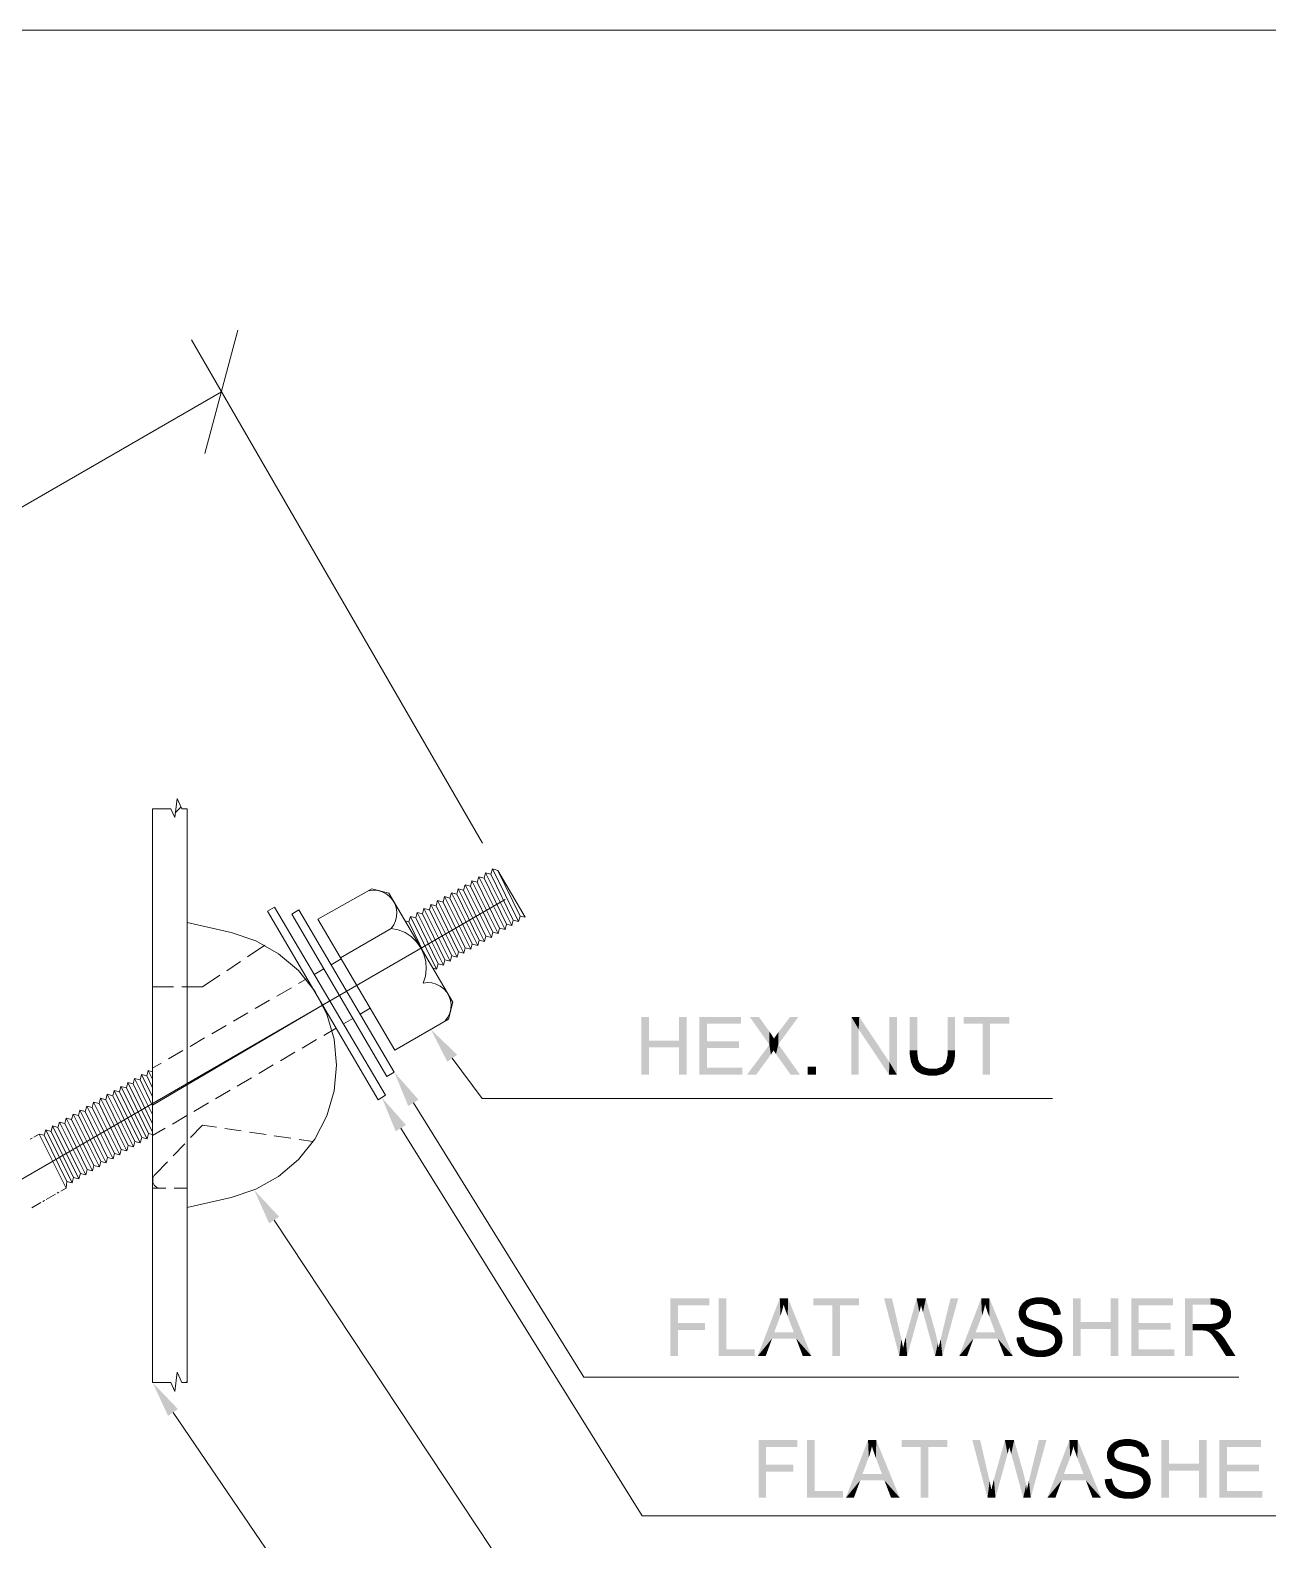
# Model space of a CAD drawing. Header units: millimetres. Extents: x 2 to 579, y 1 to 405.
# Drawn here: x 245.58 to 264.1, y 124.71 to 147.31 of the extents above; entities that cross this region are included whole.
import ezdxf

# ---------------------------------------------------------------- set-up
doc = ezdxf.new("R2010")
doc.units = ezdxf.units.MM
doc.linetypes.add('XKITLINE00', pattern=[0])
doc.layers.add('LinkedObject', color=7, linetype='Continuous', lineweight=0)

# ---------------------------------------------------------------- blocks, each defined once
blk = doc.blocks.new('*A4')
at = {"layer": 'LinkedObject'}
for color, points in [(7, [(254.84, 132.187), (254.726, 131.678), (254.726, 132.542)]), (7, [(254.84, 132.187), (254.726, 132.542), (254.84, 132.542)]), (7, [(255.403, 132.542), (255.289, 132.187), (255.289, 132.542)]), (7, [(255.289, 132.085), (255.289, 132.187), (255.403, 132.542)]), (7, [(255.289, 132.085), (255.403, 132.542), (255.403, 131.678)]), (7, [(255.709, 132.176), (255.595, 131.678), (255.595, 132.542)]), (7, [(255.709, 132.176), (255.595, 132.542), (255.709, 132.44)]), (7, [(256.22, 132.44), (255.595, 132.542), (256.22, 132.542)]), (7, [(255.709, 132.44), (255.595, 132.542), (256.22, 132.44)]), (7, [(256.486, 132.542), (256.643, 132.126), (256.349, 132.542)]), (7, [(256.644, 132.321), (256.643, 132.126), (256.486, 132.542)]), (7, [(256.778, 132.132), (256.78, 132.312), (257.078, 132.542)]), (7, [(257.078, 132.542), (256.78, 132.312), (256.953, 132.542)]), (7, [(257.871, 132.542), (257.98, 132.356), (257.871, 131.678)]), (7, [(257.98, 132.356), (257.871, 132.542), (257.988, 132.542)]), (7, [(257.98, 132.356), (257.988, 132.542), (258.433, 131.678)]), (7, [(258.433, 131.678), (257.988, 132.542), (258.441, 131.864)]), (7, [(258.551, 132.542), (258.441, 131.864), (258.441, 132.542)]), (7, [(258.551, 131.678), (258.441, 131.864), (258.551, 132.542)]), (7, [(258.859, 132.542), (258.745, 132.043), (258.745, 132.542)]), (7, [(258.859, 132.043), (258.745, 132.043), (258.859, 132.542)]), (7, [(259.424, 132.542), (259.31, 132.043), (259.31, 132.542)]), (7, [(259.424, 132.043), (259.31, 132.043), (259.424, 132.542)]), (7, [(259.55, 132.542), (259.834, 132.44), (259.55, 132.44)]), (7, [(259.948, 132.44), (259.834, 132.44), (259.55, 132.542)]), (7, [(259.948, 132.44), (259.55, 132.542), (260.234, 132.542)]), (7, [(259.834, 131.678), (259.948, 132.44), (259.948, 131.678)]), (7, [(259.834, 132.44), (259.948, 132.44), (259.834, 131.678)]), (7, [(259.948, 132.44), (260.234, 132.542), (260.234, 132.44)]), (6, [(251.969, 131.976), (251.824, 131.869), (251.574, 132.356)]), (7, [(256.668, 132.287), (256.643, 132.126), (256.644, 132.321)]), (7, [(256.702, 132.234), (256.643, 132.126), (256.668, 132.287)]), (7, [(256.712, 132.216), (256.643, 132.126), (256.702, 132.234)]), (7, [(256.643, 132.126), (256.712, 132.216), (256.778, 132.132)]), (7, [(256.726, 132.238), (256.778, 132.132), (256.712, 132.216)]), (7, [(256.76, 132.287), (256.778, 132.132), (256.726, 132.238)]), (7, [(256.78, 132.312), (256.778, 132.132), (256.76, 132.287)]), (7, [(257.871, 131.678), (257.98, 132.356), (257.98, 131.678)]), (7, [(254.84, 132.085), (254.726, 131.678), (254.84, 132.187)]), (7, [(254.726, 131.678), (254.84, 132.085), (254.84, 131.678)]), (7, [(254.84, 132.187), (255.289, 132.085), (254.84, 132.085)]), (7, [(255.289, 132.187), (255.289, 132.085), (254.84, 132.187)]), (7, [(255.289, 132.085), (255.403, 131.678), (255.289, 131.678)]), (7, [(255.709, 132.074), (255.595, 131.678), (255.709, 132.176)]), (7, [(255.709, 131.78), (255.595, 131.678), (255.709, 132.074)]), (7, [(256.188, 132.074), (255.709, 132.176), (256.188, 132.176)]), (7, [(255.709, 132.074), (255.709, 132.176), (256.188, 132.074)]), (7, [(256.643, 132.126), (256.666, 131.978), (256.31, 131.678)]), (7, [(256.31, 131.678), (256.666, 131.978), (256.447, 131.678)]), (7, [(256.778, 132.132), (256.707, 132.04), (256.643, 132.126)]), (7, [(256.666, 131.978), (256.643, 132.126), (256.672, 131.986)]), (7, [(256.672, 131.986), (256.643, 132.126), (256.692, 132.017)]), (7, [(256.692, 132.017), (256.643, 132.126), (256.707, 132.04)]), (7, [(256.707, 132.04), (256.778, 132.132), (256.715, 132.026)]), (7, [(256.715, 132.026), (256.778, 132.132), (256.733, 131.999)]), (7, [(256.733, 131.999), (256.778, 132.132), (256.742, 131.986)]), (7, [(256.742, 131.986), (256.778, 132.132), (256.96, 131.678)]), (7, [(256.96, 131.678), (256.778, 132.132), (257.101, 131.678)]), (7, [(258.859, 132.043), (258.745, 131.974), (258.745, 132.043)]), (7, [(258.859, 131.987), (258.745, 131.974), (258.859, 132.043)]), (7, [(258.859, 131.987), (258.778, 131.827), (258.745, 131.974)]), (7, [(258.745, 131.974), (258.778, 131.827), (258.762, 131.866)]), (7, [(258.87, 131.904), (258.778, 131.827), (258.859, 131.987)]), (7, [(259.283, 131.852), (259.424, 132.043), (259.395, 131.836)]), (7, [(259.31, 131.962), (259.424, 132.043), (259.283, 131.852)]), (7, [(259.424, 132.043), (259.31, 131.962), (259.31, 132.043)]), (7, [(259.395, 131.836), (259.424, 132.043), (259.41, 131.875)]), (7, [(259.41, 131.875), (259.424, 132.043), (259.424, 131.978)]), (7, [(255.595, 131.678), (255.709, 131.78), (256.24, 131.678)]), (7, [(256.24, 131.678), (255.709, 131.78), (256.24, 131.78)]), (7, [(257.339, 131.799), (257.218, 131.678), (257.218, 131.799)]), (7, [(257.339, 131.678), (257.218, 131.678), (257.339, 131.799)]), (7, [(258.441, 131.864), (258.551, 131.678), (258.433, 131.678)]), (7, [(258.778, 131.827), (258.87, 131.904), (258.88, 131.878)]), (7, [(258.891, 131.851), (258.778, 131.827), (258.88, 131.878)]), (7, [(258.891, 131.851), (258.888, 131.705), (258.778, 131.827)]), (7, [(258.778, 131.827), (258.888, 131.705), (258.795, 131.787)]), (7, [(258.795, 131.787), (258.888, 131.705), (258.85, 131.726)]), (7, [(258.927, 131.81), (258.888, 131.705), (258.891, 131.851)]), (7, [(258.888, 131.705), (258.927, 131.81), (258.952, 131.795)]), (7, [(258.978, 131.781), (258.888, 131.705), (258.952, 131.795)]), (7, [(258.978, 131.781), (259.087, 131.664), (258.888, 131.705)]), (7, [(259.04, 131.766), (259.087, 131.664), (258.978, 131.781)]), (7, [(259.087, 131.664), (259.04, 131.766), (259.077, 131.766)]), (7, [(259.14, 131.766), (259.087, 131.664), (259.077, 131.766)]), (7, [(259.087, 131.664), (259.14, 131.766), (259.149, 131.664)]), (7, [(259.288, 131.712), (259.14, 131.766), (259.23, 131.795)]), (7, [(259.25, 131.688), (259.14, 131.766), (259.288, 131.712)]), (7, [(259.149, 131.664), (259.14, 131.766), (259.25, 131.688)]), (7, [(259.257, 131.824), (259.327, 131.736), (259.23, 131.795)]), (7, [(259.23, 131.795), (259.327, 131.736), (259.288, 131.712)]), (7, [(259.395, 131.836), (259.257, 131.824), (259.283, 131.852)]), (7, [(259.38, 131.798), (259.257, 131.824), (259.395, 131.836)]), (7, [(259.327, 131.736), (259.257, 131.824), (259.38, 131.798)]), (6, [(251.391, 131.303), (251.238, 131.207), (251.029, 131.714)]), (7, [(258.888, 131.705), (259.087, 131.664), (258.927, 131.684)]), (7, [(258.927, 131.684), (259.087, 131.664), (259.026, 131.664)]), (6, [(251.203, 130.924), (251.05, 130.829), (250.842, 131.335)]), (6, [(249.305, 129.55), (249.155, 129.451), (248.932, 129.951)]), (7, [(255.275, 127.958), (255.161, 127.464), (255.161, 128.328)]), (7, [(255.275, 127.958), (255.161, 128.328), (255.275, 128.226)]), (7, [(255.743, 128.226), (255.161, 128.328), (255.743, 128.328)]), (7, [(255.275, 128.226), (255.161, 128.328), (255.743, 128.226)]), (7, [(256, 128.328), (255.886, 127.464), (255.886, 128.328)]), (7, [(256, 127.566), (255.886, 127.464), (256, 128.328)]), (7, [(256.799, 128.328), (256.81, 128.072), (256.467, 127.464)]), (7, [(256.81, 128.072), (256.799, 128.328), (256.825, 128.113)]), (7, [(256.825, 128.113), (256.799, 128.328), (256.848, 128.196)]), (7, [(256.848, 128.196), (256.799, 128.328), (256.857, 128.237)]), (7, [(256.922, 128.328), (256.857, 128.237), (256.799, 128.328)]), (7, [(256.857, 128.237), (256.922, 128.328), (256.867, 128.202)]), (7, [(256.867, 128.202), (256.922, 128.328), (256.898, 128.112)]), (7, [(256.898, 128.112), (256.922, 128.328), (256.918, 128.058)]), (7, [(256.918, 128.058), (256.922, 128.328), (257.009, 127.819)]), (7, [(257.009, 127.819), (256.922, 128.328), (257.044, 127.726)]), (7, [(257.044, 127.726), (256.922, 128.328), (257.274, 127.464)]), (7, [(257.302, 128.328), (257.586, 128.226), (257.302, 128.226)]), (7, [(257.7, 128.226), (257.586, 128.226), (257.302, 128.328)]), (7, [(257.7, 128.226), (257.302, 128.328), (257.986, 128.328)]), (7, [(257.586, 127.464), (257.7, 128.226), (257.7, 127.464)]), (7, [(257.586, 128.226), (257.7, 128.226), (257.586, 127.464)]), (7, [(257.7, 128.226), (257.986, 128.328), (257.986, 128.226)]), (7, [(258.478, 128.328), (258.587, 127.464), (258.36, 128.328)]), (7, [(258.609, 127.762), (258.587, 127.464), (258.478, 128.328)]), (7, [(258.848, 128.328), (258.888, 128.122), (258.684, 127.745)]), (7, [(258.888, 128.122), (258.848, 128.328), (258.894, 128.143)]), (7, [(258.894, 128.143), (258.848, 128.328), (258.907, 128.194)]), (7, [(258.907, 128.194), (258.848, 128.328), (258.914, 128.224)]), (7, [(258.986, 128.328), (258.914, 128.224), (258.848, 128.328)]), (7, [(258.914, 128.224), (258.986, 128.328), (258.916, 128.214)]), (7, [(258.916, 128.214), (258.986, 128.328), (258.93, 128.163)]), (7, [(258.93, 128.163), (258.986, 128.328), (258.942, 128.122)]), (7, [(258.942, 128.122), (258.986, 128.328), (259.109, 127.89)]), (7, [(259.47, 128.328), (259.22, 127.773), (259.355, 128.328)]), (7, [(259.234, 127.464), (259.22, 127.773), (259.47, 128.328)]), (7, [(259.814, 128.328), (259.826, 128.072), (259.483, 127.464)]), (7, [(259.826, 128.072), (259.814, 128.328), (259.841, 128.113)]), (7, [(259.841, 128.113), (259.814, 128.328), (259.864, 128.196)]), (7, [(259.864, 128.196), (259.814, 128.328), (259.872, 128.237)]), (7, [(259.937, 128.328), (259.872, 128.237), (259.814, 128.328)]), (7, [(259.872, 128.237), (259.937, 128.328), (259.883, 128.202)]), (7, [(259.883, 128.202), (259.937, 128.328), (259.913, 128.112)]), (7, [(259.913, 128.112), (259.937, 128.328), (259.934, 128.058)]), (7, [(259.934, 128.058), (259.937, 128.328), (260.024, 127.819)]), (7, [(260.024, 127.819), (259.937, 128.328), (260.06, 127.726)]), (7, [(260.06, 127.726), (259.937, 128.328), (260.29, 127.464)]), (7, [(260.413, 128.227), (260.376, 128.105), (260.394, 128.199)]), (7, [(260.509, 128.185), (260.376, 128.105), (260.413, 128.227)]), (7, [(260.394, 128.199), (260.376, 128.105), (260.376, 128.137)]), (7, [(260.485, 128.139), (260.376, 128.105), (260.509, 128.185)]), (7, [(260.376, 128.105), (260.485, 128.139), (260.485, 128.112)]), (7, [(260.431, 128.255), (260.533, 128.204), (260.413, 128.227)]), (7, [(260.413, 128.227), (260.533, 128.204), (260.509, 128.185)]), (7, [(260.485, 128.299), (260.533, 128.204), (260.431, 128.255)]), (7, [(260.556, 128.223), (260.485, 128.299), (260.521, 128.313)]), (7, [(260.533, 128.204), (260.485, 128.299), (260.556, 128.223)]), (7, [(260.557, 128.328), (260.632, 128.242), (260.521, 128.313)]), (7, [(260.521, 128.313), (260.632, 128.242), (260.556, 128.223)]), (7, [(260.636, 128.343), (260.632, 128.242), (260.557, 128.328)]), (7, [(260.679, 128.343), (260.632, 128.242), (260.636, 128.343)]), (7, [(260.632, 128.242), (260.679, 128.343), (260.684, 128.242)]), (7, [(260.679, 128.343), (260.734, 128.242), (260.684, 128.242)]), (7, [(260.812, 128.327), (260.679, 128.343), (260.727, 128.343)]), (7, [(260.849, 128.312), (260.679, 128.343), (260.812, 128.327)]), (7, [(260.809, 128.221), (260.679, 128.343), (260.849, 128.312)]), (7, [(260.734, 128.242), (260.679, 128.343), (260.809, 128.221)]), (7, [(260.849, 128.312), (260.834, 128.2), (260.809, 128.221)]), (7, [(260.885, 128.296), (260.834, 128.2), (260.849, 128.312)]), (7, [(260.834, 128.2), (260.885, 128.296), (260.86, 128.179)]), (7, [(260.86, 128.179), (260.885, 128.296), (260.961, 128.221)]), (7, [(260.961, 128.221), (260.89, 128.117), (260.86, 128.179)]), (7, [(260.961, 128.221), (260.885, 128.296), (260.942, 128.251)]), (7, [(260.981, 128.191), (260.89, 128.117), (260.961, 128.221)]), (7, [(261.002, 128.123), (260.89, 128.117), (260.981, 128.191)]), (7, [(261.304, 127.973), (261.19, 127.464), (261.19, 128.328)]), (7, [(261.304, 127.973), (261.19, 128.328), (261.304, 128.328)]), (7, [(261.867, 128.328), (261.753, 127.973), (261.753, 128.328)]), (7, [(261.753, 127.871), (261.753, 127.973), (261.867, 128.328)]), (7, [(261.753, 127.871), (261.867, 128.328), (261.867, 127.464)]), (7, [(262.173, 127.962), (262.059, 127.464), (262.059, 128.328)]), (7, [(262.173, 127.962), (262.059, 128.328), (262.173, 128.226)]), (7, [(262.683, 128.226), (262.059, 128.328), (262.683, 128.328)]), (7, [(262.173, 128.226), (262.059, 128.328), (262.683, 128.226)]), (7, [(262.977, 127.947), (262.863, 127.464), (262.863, 128.328)]), (7, [(262.863, 128.328), (262.977, 128.233), (262.977, 127.947)]), (7, [(263.25, 128.233), (262.863, 128.328), (263.245, 128.328)]), (7, [(262.977, 128.233), (262.863, 128.328), (263.25, 128.233)]), (7, [(263.245, 128.328), (263.298, 128.233), (263.25, 128.233)]), (7, [(263.391, 128.317), (263.245, 128.328), (263.303, 128.328)]), (7, [(263.421, 128.305), (263.245, 128.328), (263.391, 128.317)]), (7, [(263.368, 128.213), (263.245, 128.328), (263.421, 128.305)]), (7, [(263.298, 128.233), (263.245, 128.328), (263.368, 128.213)]), (7, [(263.421, 128.305), (263.391, 128.194), (263.368, 128.213)]), (7, [(263.451, 128.293), (263.391, 128.194), (263.421, 128.305)]), (7, [(263.391, 128.194), (263.451, 128.293), (263.413, 128.174)]), (7, [(263.413, 128.174), (263.451, 128.293), (263.517, 128.223)]), (7, [(263.517, 128.223), (263.435, 128.123), (263.413, 128.174)]), (7, [(263.535, 128.193), (263.435, 128.123), (263.517, 128.223)]), (7, [(263.553, 128.128), (263.435, 128.123), (263.535, 128.193)]), (7, [(263.553, 128.092), (263.435, 128.123), (263.553, 128.128)]), (7, [(263.517, 128.223), (263.451, 128.293), (263.499, 128.252)]), (7, [(255.275, 127.856), (255.161, 127.464), (255.275, 127.958)]), (7, [(255.68, 127.856), (255.275, 127.958), (255.68, 127.958)]), (7, [(255.275, 127.856), (255.275, 127.958), (255.68, 127.856)]), (7, [(256.467, 127.464), (256.81, 128.072), (256.715, 127.819)]), (7, [(258.684, 127.745), (258.888, 128.122), (258.706, 127.464)]), (7, [(259.109, 127.89), (259.123, 127.464), (258.942, 128.122)]), (7, [(259.483, 127.464), (259.826, 128.072), (259.73, 127.819)]), (7, [(260.485, 128.089), (260.376, 128.105), (260.485, 128.112)]), (7, [(260.376, 128.105), (260.485, 128.089), (260.376, 128.075)]), (7, [(260.376, 128.075), (260.485, 128.089), (260.391, 128.021)]), (7, [(260.391, 128.021), (260.485, 128.089), (260.406, 127.997)]), (7, [(260.406, 127.997), (260.485, 128.089), (260.502, 128.051)]), (7, [(260.502, 128.051), (260.467, 127.933), (260.406, 127.997)]), (7, [(260.406, 127.997), (260.467, 127.933), (260.421, 127.973)]), (7, [(260.519, 128.035), (260.467, 127.933), (260.502, 128.051)]), (7, [(260.467, 127.933), (260.519, 128.035), (260.498, 127.916)]), (7, [(260.498, 127.916), (260.519, 128.035), (260.535, 128.02)]), (7, [(260.498, 127.916), (260.535, 128.02), (260.522, 127.904)]), (7, [(260.522, 127.904), (260.535, 128.02), (260.605, 127.877)]), (7, [(260.605, 127.877), (260.535, 128.02), (260.622, 127.99)]), (7, [(260.605, 127.877), (260.622, 127.99), (260.664, 127.862)]), (7, [(260.664, 127.862), (260.622, 127.99), (260.691, 127.974)]), (7, [(260.664, 127.862), (260.691, 127.974), (260.724, 127.848)]), (7, [(260.724, 127.848), (260.691, 127.974), (260.761, 127.958)]), (7, [(260.724, 127.848), (260.761, 127.958), (260.801, 127.827)]), (7, [(260.801, 127.827), (260.761, 127.958), (260.818, 127.82)]), (7, [(260.818, 127.82), (260.761, 127.958), (260.845, 127.81)]), (7, [(260.856, 127.931), (260.845, 127.81), (260.761, 127.958)]), (7, [(260.882, 127.919), (260.845, 127.81), (260.856, 127.931)]), (7, [(260.845, 127.81), (260.882, 127.919), (260.884, 127.785)]), (7, [(260.884, 127.785), (260.882, 127.919), (260.92, 127.901)]), (7, [(260.884, 127.785), (260.92, 127.901), (260.896, 127.769)]), (7, [(261.004, 128.085), (260.89, 128.117), (261.002, 128.123)]), (7, [(260.89, 128.117), (261.004, 128.085), (260.894, 128.076)]), (7, [(260.896, 127.769), (260.92, 127.901), (260.908, 127.754)]), (7, [(260.92, 127.901), (260.994, 127.831), (260.908, 127.754)]), (7, [(260.994, 127.831), (260.92, 127.901), (260.976, 127.857)]), (7, [(261.304, 127.871), (261.19, 127.464), (261.304, 127.973)]), (7, [(261.304, 127.973), (261.753, 127.871), (261.304, 127.871)]), (7, [(261.753, 127.973), (261.753, 127.871), (261.304, 127.973)]), (7, [(262.173, 127.86), (262.059, 127.464), (262.173, 127.962)]), (7, [(262.651, 127.86), (262.173, 127.962), (262.651, 127.962)]), (7, [(262.173, 127.86), (262.173, 127.962), (262.651, 127.86)]), (7, [(262.977, 127.947), (262.977, 127.848), (262.863, 127.464)]), (7, [(263.11, 127.848), (262.977, 127.947), (263.223, 127.947)]), (7, [(262.977, 127.848), (262.977, 127.947), (263.11, 127.848)]), (7, [(263.11, 127.848), (263.223, 127.947), (263.132, 127.848)]), (7, [(263.132, 127.848), (263.223, 127.947), (263.163, 127.846)]), (7, [(263.163, 127.846), (263.223, 127.947), (263.173, 127.844)]), (7, [(263.173, 127.844), (263.223, 127.947), (263.186, 127.84)]), (7, [(263.186, 127.84), (263.223, 127.947), (263.212, 127.829)]), (7, [(263.212, 127.829), (263.223, 127.947), (263.262, 127.947)]), (7, [(263.212, 127.829), (263.262, 127.947), (263.225, 127.821)]), (7, [(263.262, 127.947), (263.31, 127.857), (263.225, 127.821)]), (7, [(263.323, 127.955), (263.31, 127.857), (263.262, 127.947)]), (7, [(263.31, 127.857), (263.323, 127.955), (263.372, 127.866)]), (7, [(263.345, 127.963), (263.493, 127.937), (263.323, 127.955)]), (7, [(263.463, 127.906), (263.323, 127.955), (263.493, 127.937)]), (7, [(263.372, 127.866), (263.323, 127.955), (263.463, 127.906)]), (7, [(263.367, 127.972), (263.493, 127.937), (263.345, 127.963)]), (7, [(263.493, 127.937), (263.367, 127.972), (263.401, 127.997)]), (7, [(263.412, 128.015), (263.493, 127.937), (263.401, 127.997)]), (7, [(263.424, 128.033), (263.493, 127.937), (263.412, 128.015)]), (7, [(263.424, 128.033), (263.553, 128.092), (263.493, 127.937)]), (7, [(263.435, 128.072), (263.553, 128.092), (263.424, 128.033)]), (7, [(263.435, 128.123), (263.553, 128.092), (263.435, 128.093)]), (7, [(263.553, 128.092), (263.435, 128.072), (263.435, 128.093)]), (7, [(263.493, 127.937), (263.553, 128.092), (263.523, 127.969)]), (7, [(263.523, 127.969), (263.553, 128.092), (263.553, 128.047)]), (7, [(255.161, 127.464), (255.275, 127.856), (255.275, 127.464)]), (7, [(256.683, 127.726), (256.467, 127.464), (256.715, 127.819)]), (7, [(256.467, 127.464), (256.683, 127.726), (256.588, 127.464)]), (7, [(256.715, 127.819), (257.044, 127.726), (256.683, 127.726)]), (7, [(257.009, 127.819), (257.044, 127.726), (256.715, 127.819)]), (7, [(257.044, 127.726), (257.274, 127.464), (257.144, 127.464)]), (7, [(258.619, 127.717), (258.587, 127.464), (258.609, 127.762)]), (7, [(258.637, 127.629), (258.587, 127.464), (258.619, 127.717)]), (7, [(258.681, 127.734), (258.706, 127.464), (258.661, 127.654)]), (7, [(258.684, 127.745), (258.706, 127.464), (258.681, 127.734)]), (7, [(259.132, 127.809), (259.123, 127.464), (259.109, 127.89)]), (7, [(259.166, 127.656), (259.123, 127.464), (259.132, 127.809)]), (7, [(259.207, 127.72), (259.234, 127.464), (259.185, 127.626)]), (7, [(259.22, 127.773), (259.234, 127.464), (259.207, 127.72)]), (7, [(259.698, 127.726), (259.483, 127.464), (259.73, 127.819)]), (7, [(259.483, 127.464), (259.698, 127.726), (259.603, 127.464)]), (7, [(259.73, 127.819), (260.06, 127.726), (259.698, 127.726)]), (7, [(260.024, 127.819), (260.06, 127.726), (259.73, 127.819)]), (7, [(260.06, 127.726), (260.29, 127.464), (260.16, 127.464)]), (7, [(260.456, 127.719), (260.344, 127.742), (260.452, 127.751)]), (7, [(260.344, 127.742), (260.391, 127.586), (260.345, 127.698)]), (7, [(260.456, 127.719), (260.391, 127.586), (260.344, 127.742)]), (7, [(260.345, 127.698), (260.391, 127.586), (260.369, 127.621)]), (7, [(260.473, 127.665), (260.391, 127.586), (260.456, 127.719)]), (7, [(260.908, 127.754), (260.994, 127.831), (260.92, 127.719)]), (7, [(260.908, 127.641), (261.03, 127.708), (261.01, 127.609)]), (7, [(260.92, 127.678), (261.03, 127.708), (260.908, 127.641)]), (7, [(260.92, 127.719), (260.994, 127.831), (261.012, 127.804)]), (7, [(260.92, 127.719), (261.012, 127.804), (260.92, 127.698)]), (7, [(260.92, 127.698), (261.012, 127.804), (260.92, 127.678)]), (7, [(261.012, 127.804), (261.03, 127.708), (260.92, 127.678)]), (7, [(261.01, 127.609), (261.03, 127.708), (261.03, 127.674)]), (7, [(261.03, 127.708), (261.012, 127.804), (261.03, 127.743)]), (7, [(261.19, 127.464), (261.304, 127.871), (261.304, 127.464)]), (7, [(261.753, 127.871), (261.867, 127.464), (261.753, 127.464)]), (7, [(262.173, 127.566), (262.059, 127.464), (262.173, 127.86)]), (7, [(262.863, 127.464), (262.977, 127.848), (262.977, 127.464)]), (7, [(263.225, 127.821), (263.31, 127.857), (263.238, 127.813)]), (7, [(263.31, 127.857), (263.267, 127.784), (263.238, 127.813)]), (7, [(263.332, 127.846), (263.267, 127.784), (263.31, 127.857)]), (7, [(263.267, 127.784), (263.332, 127.846), (263.283, 127.763)]), (7, [(263.283, 127.763), (263.332, 127.846), (263.299, 127.742)]), (7, [(263.299, 127.742), (263.332, 127.846), (263.378, 127.814)]), (7, [(263.378, 127.814), (263.34, 127.683), (263.299, 127.742)]), (7, [(263.378, 127.814), (263.332, 127.846), (263.367, 127.825)]), (7, [(263.403, 127.791), (263.34, 127.683), (263.378, 127.814)]), (7, [(263.451, 127.734), (263.34, 127.683), (263.403, 127.791)]), (7, [(263.34, 127.683), (263.451, 127.734), (263.365, 127.644)]), (7, [(263.365, 127.644), (263.451, 127.734), (263.473, 127.699)]), (7, [(263.365, 127.644), (263.473, 127.699), (263.48, 127.464)]), (7, [(263.48, 127.464), (263.473, 127.699), (263.622, 127.464)]), (7, [(255.886, 127.464), (256, 127.566), (256.425, 127.464)]), (7, [(256.425, 127.464), (256, 127.566), (256.425, 127.566)]), (7, [(258.645, 127.585), (258.587, 127.464), (258.637, 127.629)]), (7, [(258.645, 127.585), (258.706, 127.464), (258.587, 127.464)]), (7, [(258.661, 127.654), (258.706, 127.464), (258.645, 127.585)]), (7, [(259.177, 127.585), (259.123, 127.464), (259.166, 127.656)]), (7, [(259.177, 127.585), (259.234, 127.464), (259.123, 127.464)]), (7, [(259.185, 127.626), (259.234, 127.464), (259.177, 127.585)]), (7, [(260.391, 127.586), (260.473, 127.665), (260.413, 127.552)]), (7, [(260.413, 127.552), (260.473, 127.665), (260.476, 127.501)]), (7, [(260.487, 127.644), (260.476, 127.501), (260.473, 127.665)]), (7, [(260.501, 127.624), (260.476, 127.501), (260.487, 127.644)]), (7, [(260.501, 127.624), (260.515, 127.484), (260.476, 127.501)]), (7, [(260.545, 127.59), (260.515, 127.484), (260.501, 127.624)]), (7, [(260.515, 127.484), (260.545, 127.59), (260.555, 127.467)]), (7, [(260.574, 127.577), (260.555, 127.467), (260.545, 127.59)]), (7, [(260.603, 127.564), (260.555, 127.467), (260.574, 127.577)]), (7, [(260.603, 127.564), (260.653, 127.45), (260.555, 127.467)]), (7, [(260.669, 127.551), (260.653, 127.45), (260.603, 127.564)]), (7, [(260.669, 127.551), (260.711, 127.45), (260.653, 127.45)]), (7, [(260.706, 127.551), (260.711, 127.45), (260.669, 127.551)]), (7, [(260.706, 127.551), (260.757, 127.45), (260.711, 127.45)]), (7, [(260.739, 127.551), (260.757, 127.45), (260.706, 127.551)]), (7, [(260.796, 127.561), (260.877, 127.483), (260.739, 127.551)]), (7, [(260.739, 127.551), (260.877, 127.483), (260.757, 127.45)]), (7, [(260.757, 127.45), (260.877, 127.483), (260.84, 127.466)]), (7, [(260.821, 127.571), (260.971, 127.548), (260.796, 127.561)]), (7, [(260.914, 127.5), (260.796, 127.561), (260.971, 127.548)]), (7, [(260.877, 127.483), (260.796, 127.561), (260.914, 127.5)]), (7, [(260.846, 127.581), (260.971, 127.548), (260.821, 127.571)]), (7, [(260.883, 127.607), (260.99, 127.578), (260.846, 127.581)]), (7, [(260.846, 127.581), (260.99, 127.578), (260.971, 127.548)]), (7, [(260.896, 127.624), (261.01, 127.609), (260.883, 127.607)]), (7, [(260.99, 127.578), (260.883, 127.607), (261.01, 127.609)]), (7, [(260.908, 127.641), (261.01, 127.609), (260.896, 127.624)]), (7, [(262.059, 127.464), (262.173, 127.566), (262.703, 127.464)]), (7, [(262.703, 127.464), (262.173, 127.566), (262.703, 127.566)]), (6, [(247.791, 126.671), (247.642, 126.57), (247.412, 127.067)]), (7, [(256.595, 125.837), (256.481, 125.343), (256.481, 126.207)]), (7, [(256.595, 125.837), (256.481, 126.207), (256.595, 126.105)]), (7, [(257.063, 126.105), (256.481, 126.207), (257.063, 126.207)]), (7, [(256.595, 126.105), (256.481, 126.207), (257.063, 126.105)]), (7, [(257.321, 126.207), (257.207, 125.343), (257.207, 126.207)]), (7, [(257.321, 125.445), (257.207, 125.343), (257.321, 126.207)]), (7, [(258.12, 126.207), (258.131, 125.951), (257.788, 125.343)]), (7, [(258.131, 125.951), (258.12, 126.207), (258.146, 125.992)]), (7, [(258.146, 125.992), (258.12, 126.207), (258.169, 126.074)]), (7, [(258.169, 126.074), (258.12, 126.207), (258.178, 126.116)]), (7, [(258.243, 126.207), (258.178, 126.116), (258.12, 126.207)]), (7, [(258.178, 126.116), (258.243, 126.207), (258.188, 126.081)]), (7, [(258.188, 126.081), (258.243, 126.207), (258.219, 125.991)]), (7, [(258.219, 125.991), (258.243, 126.207), (258.239, 125.936)]), (7, [(258.239, 125.936), (258.243, 126.207), (258.329, 125.698)]), (7, [(258.329, 125.698), (258.243, 126.207), (258.365, 125.604)]), (7, [(258.365, 125.604), (258.243, 126.207), (258.595, 125.343)]), (7, [(258.622, 126.207), (258.906, 126.105), (258.622, 126.105)]), (7, [(259.02, 126.105), (258.906, 126.105), (258.622, 126.207)]), (7, [(259.02, 126.105), (258.622, 126.207), (259.306, 126.207)]), (7, [(258.906, 125.343), (259.02, 126.105), (259.02, 125.343)]), (7, [(258.906, 126.105), (259.02, 126.105), (258.906, 125.343)]), (7, [(259.02, 126.105), (259.306, 126.207), (259.306, 126.105)]), (7, [(259.798, 126.207), (259.908, 125.343), (259.681, 126.207)]), (7, [(259.929, 125.64), (259.908, 125.343), (259.798, 126.207)]), (7, [(260.169, 126.207), (260.209, 126.001), (260.004, 125.623)]), (7, [(260.209, 126.001), (260.169, 126.207), (260.214, 126.022)]), (7, [(260.214, 126.022), (260.169, 126.207), (260.227, 126.072)]), (7, [(260.227, 126.072), (260.169, 126.207), (260.235, 126.102)]), (7, [(260.307, 126.207), (260.235, 126.102), (260.169, 126.207)]), (7, [(260.235, 126.102), (260.307, 126.207), (260.237, 126.093)]), (7, [(260.237, 126.093), (260.307, 126.207), (260.251, 126.042)]), (7, [(260.251, 126.042), (260.307, 126.207), (260.263, 126.001)]), (7, [(260.263, 126.001), (260.307, 126.207), (260.43, 125.769)]), (7, [(260.791, 126.207), (260.541, 125.651), (260.676, 126.207)]), (7, [(260.555, 125.343), (260.541, 125.651), (260.791, 126.207)]), (7, [(261.135, 126.207), (261.146, 125.951), (260.803, 125.343)]), (7, [(261.146, 125.951), (261.135, 126.207), (261.161, 125.992)]), (7, [(261.161, 125.992), (261.135, 126.207), (261.184, 126.074)]), (7, [(261.184, 126.074), (261.135, 126.207), (261.193, 126.116)]), (7, [(261.258, 126.207), (261.193, 126.116), (261.135, 126.207)]), (7, [(261.193, 126.116), (261.258, 126.207), (261.203, 126.081)]), (7, [(261.203, 126.081), (261.258, 126.207), (261.234, 125.991)]), (7, [(261.234, 125.991), (261.258, 126.207), (261.254, 125.936)]), (7, [(261.254, 125.936), (261.258, 126.207), (261.345, 125.698)]), (7, [(261.345, 125.698), (261.258, 126.207), (261.38, 125.604)]), (7, [(261.38, 125.604), (261.258, 126.207), (261.61, 125.343)]), (7, [(261.733, 126.105), (261.696, 125.983), (261.715, 126.077)]), (7, [(261.83, 126.063), (261.696, 125.983), (261.733, 126.105)]), (7, [(261.752, 126.134), (261.853, 126.082), (261.733, 126.105)]), (7, [(261.733, 126.105), (261.853, 126.082), (261.83, 126.063)]), (7, [(261.806, 126.177), (261.853, 126.082), (261.752, 126.134)]), (7, [(261.877, 126.101), (261.806, 126.177), (261.842, 126.192)]), (7, [(261.853, 126.082), (261.806, 126.177), (261.877, 126.101)]), (7, [(261.877, 126.207), (261.953, 126.12), (261.842, 126.192)]), (7, [(261.842, 126.192), (261.953, 126.12), (261.877, 126.101)]), (7, [(261.956, 126.221), (261.953, 126.12), (261.877, 126.207)]), (7, [(262, 126.221), (261.953, 126.12), (261.956, 126.221)]), (7, [(261.953, 126.12), (262, 126.221), (262.004, 126.12)]), (7, [(262, 126.221), (262.054, 126.12), (262.004, 126.12)]), (7, [(262.133, 126.206), (262, 126.221), (262.048, 126.221)]), (7, [(262.169, 126.19), (262, 126.221), (262.133, 126.206)]), (7, [(262.129, 126.099), (262, 126.221), (262.169, 126.19)]), (7, [(262.054, 126.12), (262, 126.221), (262.129, 126.099)]), (7, [(262.169, 126.19), (262.155, 126.078), (262.129, 126.099)]), (7, [(262.206, 126.175), (262.155, 126.078), (262.169, 126.19)]), (7, [(262.155, 126.078), (262.206, 126.175), (262.18, 126.057)]), (7, [(262.18, 126.057), (262.206, 126.175), (262.282, 126.099)]), (7, [(262.282, 126.099), (262.21, 125.995), (262.18, 126.057)]), (7, [(262.282, 126.099), (262.206, 126.175), (262.262, 126.129)]), (7, [(262.302, 126.069), (262.21, 125.995), (262.282, 126.099)]), (7, [(262.624, 125.852), (262.51, 125.343), (262.51, 126.207)]), (7, [(262.624, 125.852), (262.51, 126.207), (262.624, 126.207)]), (7, [(263.188, 126.207), (263.073, 125.852), (263.073, 126.207)]), (7, [(263.073, 125.75), (263.073, 125.852), (263.188, 126.207)]), (7, [(263.073, 125.75), (263.188, 126.207), (263.188, 125.343)]), (7, [(263.493, 125.84), (263.379, 125.343), (263.379, 126.207)]), (7, [(263.493, 125.84), (263.379, 126.207), (263.493, 126.105)]), (7, [(264.004, 126.105), (263.379, 126.207), (264.004, 126.207)]), (7, [(263.493, 126.105), (263.379, 126.207), (264.004, 126.105)]), (7, [(257.788, 125.343), (258.131, 125.951), (258.036, 125.698)]), (7, [(260.004, 125.623), (260.209, 126.001), (260.027, 125.343)]), (7, [(260.43, 125.769), (260.443, 125.343), (260.263, 126.001)]), (7, [(260.803, 125.343), (261.146, 125.951), (261.051, 125.698)]), (7, [(261.715, 126.077), (261.696, 125.983), (261.696, 126.016)]), (7, [(261.806, 126.017), (261.696, 125.983), (261.83, 126.063)]), (7, [(261.696, 125.983), (261.806, 126.017), (261.806, 125.991)]), (7, [(261.806, 125.967), (261.696, 125.983), (261.806, 125.991)]), (7, [(261.696, 125.983), (261.806, 125.967), (261.696, 125.953)]), (7, [(261.696, 125.953), (261.806, 125.967), (261.711, 125.899)]), (7, [(261.711, 125.899), (261.806, 125.967), (261.726, 125.875)]), (7, [(261.726, 125.875), (261.806, 125.967), (261.823, 125.929)]), (7, [(261.823, 125.929), (261.788, 125.811), (261.726, 125.875)]), (7, [(261.726, 125.875), (261.788, 125.811), (261.742, 125.851)]), (7, [(261.84, 125.914), (261.788, 125.811), (261.823, 125.929)]), (7, [(261.788, 125.811), (261.84, 125.914), (261.818, 125.795)]), (7, [(261.818, 125.795), (261.84, 125.914), (261.856, 125.899)]), (7, [(261.818, 125.795), (261.856, 125.899), (261.842, 125.782)]), (7, [(261.842, 125.782), (261.856, 125.899), (261.926, 125.755)]), (7, [(261.926, 125.755), (261.856, 125.899), (261.942, 125.868)]), (7, [(261.926, 125.755), (261.942, 125.868), (261.985, 125.741)]), (7, [(261.985, 125.741), (261.942, 125.868), (262.012, 125.852)]), (7, [(262.323, 126.001), (262.21, 125.995), (262.302, 126.069)]), (7, [(262.324, 125.963), (262.21, 125.995), (262.323, 126.001)]), (7, [(262.21, 125.995), (262.324, 125.963), (262.215, 125.954)]), (7, [(256.595, 125.735), (256.481, 125.343), (256.595, 125.837)]), (7, [(256.481, 125.343), (256.595, 125.735), (256.595, 125.343)]), (7, [(257, 125.735), (256.595, 125.837), (257, 125.837)]), (7, [(256.595, 125.735), (256.595, 125.837), (257, 125.735)]), (7, [(258.003, 125.604), (257.788, 125.343), (258.036, 125.698)]), (7, [(258.036, 125.698), (258.365, 125.604), (258.003, 125.604)]), (7, [(258.329, 125.698), (258.365, 125.604), (258.036, 125.698)]), (7, [(259.94, 125.596), (259.908, 125.343), (259.929, 125.64)]), (7, [(260.453, 125.688), (260.443, 125.343), (260.43, 125.769)]), (7, [(260.487, 125.535), (260.443, 125.343), (260.453, 125.688)]), (7, [(260.541, 125.651), (260.555, 125.343), (260.528, 125.598)]), (7, [(261.019, 125.604), (260.803, 125.343), (261.051, 125.698)]), (7, [(261.051, 125.698), (261.38, 125.604), (261.019, 125.604)]), (7, [(261.345, 125.698), (261.38, 125.604), (261.051, 125.698)]), (7, [(261.985, 125.741), (262.012, 125.852), (262.044, 125.727)]), (7, [(262.044, 125.727), (262.012, 125.852), (262.081, 125.836)]), (7, [(262.044, 125.727), (262.081, 125.836), (262.121, 125.705)]), (7, [(262.121, 125.705), (262.081, 125.836), (262.139, 125.699)]), (7, [(262.139, 125.699), (262.081, 125.836), (262.166, 125.688)]), (7, [(262.177, 125.809), (262.166, 125.688), (262.081, 125.836)]), (7, [(262.203, 125.797), (262.166, 125.688), (262.177, 125.809)]), (7, [(262.166, 125.688), (262.203, 125.797), (262.205, 125.663)]), (7, [(262.205, 125.663), (262.203, 125.797), (262.241, 125.78)]), (7, [(262.205, 125.663), (262.241, 125.78), (262.217, 125.648)]), (7, [(262.217, 125.648), (262.241, 125.78), (262.229, 125.633)]), (7, [(262.241, 125.78), (262.314, 125.709), (262.229, 125.633)]), (7, [(262.229, 125.633), (262.314, 125.709), (262.241, 125.597)]), (7, [(262.314, 125.709), (262.241, 125.78), (262.296, 125.736)]), (7, [(262.241, 125.597), (262.314, 125.709), (262.332, 125.683)]), (7, [(262.241, 125.597), (262.332, 125.683), (262.241, 125.577)]), (7, [(262.241, 125.577), (262.332, 125.683), (262.241, 125.557)]), (7, [(262.332, 125.683), (262.35, 125.586), (262.241, 125.557)]), (7, [(262.35, 125.586), (262.332, 125.683), (262.35, 125.621)]), (7, [(262.624, 125.75), (262.51, 125.343), (262.624, 125.852)]), (7, [(262.51, 125.343), (262.624, 125.75), (262.624, 125.343)]), (7, [(262.624, 125.852), (263.073, 125.75), (262.624, 125.75)]), (7, [(263.073, 125.852), (263.073, 125.75), (262.624, 125.852)]), (7, [(263.073, 125.75), (263.188, 125.343), (263.073, 125.343)]), (7, [(263.493, 125.738), (263.379, 125.343), (263.493, 125.84)]), (7, [(263.493, 125.445), (263.379, 125.343), (263.493, 125.738)]), (7, [(263.972, 125.738), (263.493, 125.84), (263.972, 125.84)]), (7, [(263.493, 125.738), (263.493, 125.84), (263.972, 125.738)]), (7, [(257.207, 125.343), (257.321, 125.445), (257.746, 125.343)]), (7, [(257.746, 125.343), (257.321, 125.445), (257.746, 125.445)]), (7, [(257.788, 125.343), (258.003, 125.604), (257.908, 125.343)]), (7, [(258.365, 125.604), (258.595, 125.343), (258.465, 125.343)]), (7, [(259.958, 125.507), (259.908, 125.343), (259.94, 125.596)]), (7, [(259.965, 125.463), (259.908, 125.343), (259.958, 125.507)]), (7, [(259.965, 125.463), (260.027, 125.343), (259.908, 125.343)]), (7, [(259.982, 125.533), (260.027, 125.343), (259.965, 125.463)]), (7, [(260.002, 125.612), (260.027, 125.343), (259.982, 125.533)]), (7, [(260.004, 125.623), (260.027, 125.343), (260.002, 125.612)]), (7, [(260.497, 125.463), (260.443, 125.343), (260.487, 125.535)]), (7, [(260.497, 125.463), (260.555, 125.343), (260.443, 125.343)]), (7, [(260.506, 125.504), (260.555, 125.343), (260.497, 125.463)]), (7, [(260.528, 125.598), (260.555, 125.343), (260.506, 125.504)]), (7, [(260.803, 125.343), (261.019, 125.604), (260.924, 125.343)]), (7, [(261.38, 125.604), (261.61, 125.343), (261.48, 125.343)]), (7, [(261.776, 125.597), (261.664, 125.62), (261.772, 125.629)]), (7, [(261.664, 125.62), (261.712, 125.465), (261.665, 125.577)]), (7, [(261.776, 125.597), (261.712, 125.465), (261.664, 125.62)]), (7, [(261.665, 125.577), (261.712, 125.465), (261.689, 125.499)]), (7, [(261.794, 125.544), (261.712, 125.465), (261.776, 125.597)]), (7, [(261.712, 125.465), (261.794, 125.544), (261.734, 125.431)]), (7, [(261.734, 125.431), (261.794, 125.544), (261.796, 125.379)]), (7, [(261.808, 125.523), (261.796, 125.379), (261.794, 125.544)]), (7, [(261.822, 125.502), (261.796, 125.379), (261.808, 125.523)]), (7, [(261.822, 125.502), (261.836, 125.362), (261.796, 125.379)]), (7, [(261.865, 125.468), (261.836, 125.362), (261.822, 125.502)]), (7, [(261.836, 125.362), (261.865, 125.468), (261.875, 125.345)]), (7, [(261.894, 125.456), (261.875, 125.345), (261.865, 125.468)]), (7, [(261.924, 125.443), (261.875, 125.345), (261.894, 125.456)]), (7, [(261.924, 125.443), (261.973, 125.328), (261.875, 125.345)]), (7, [(261.99, 125.43), (261.973, 125.328), (261.924, 125.443)]), (7, [(261.99, 125.43), (262.032, 125.328), (261.973, 125.328)]), (7, [(262.027, 125.43), (262.032, 125.328), (261.99, 125.43)]), (7, [(262.027, 125.43), (262.078, 125.328), (262.032, 125.328)]), (7, [(262.059, 125.43), (262.078, 125.328), (262.027, 125.43)]), (7, [(262.117, 125.44), (262.198, 125.362), (262.059, 125.43)]), (7, [(262.059, 125.43), (262.198, 125.362), (262.078, 125.328)]), (7, [(262.142, 125.449), (262.291, 125.426), (262.117, 125.44)]), (7, [(262.235, 125.379), (262.117, 125.44), (262.291, 125.426)]), (7, [(262.198, 125.362), (262.117, 125.44), (262.235, 125.379)]), (7, [(262.167, 125.459), (262.291, 125.426), (262.142, 125.449)]), (7, [(262.204, 125.486), (262.311, 125.457), (262.167, 125.459)]), (7, [(262.167, 125.459), (262.311, 125.457), (262.291, 125.426)]), (7, [(262.216, 125.503), (262.331, 125.487), (262.204, 125.486)]), (7, [(262.311, 125.457), (262.204, 125.486), (262.331, 125.487)]), (7, [(262.228, 125.52), (262.331, 125.487), (262.216, 125.503)]), (7, [(262.228, 125.52), (262.35, 125.586), (262.331, 125.487)]), (7, [(262.241, 125.557), (262.35, 125.586), (262.228, 125.52)]), (7, [(262.331, 125.487), (262.35, 125.586), (262.35, 125.552)]), (7, [(263.379, 125.343), (263.493, 125.445), (264.024, 125.343)]), (7, [(264.024, 125.343), (263.493, 125.445), (264.024, 125.445)]), (7, [(262.078, 125.328), (262.198, 125.362), (262.161, 125.345)])]:
    blk.add_hatch(color=color, dxfattribs=at).paths.add_polyline_path(points, flags=17)
at = {"layer": 'LinkedObject', "color": 2, "linetype": 'XKITLINE00', "lineweight": 0}
for p, q in [((191.182, 147.311), (275.334, 147.311)), ((249.493, 134.081), (249.599, 134.143)), ((250.919, 131.649), (249.493, 134.081)), ((249.599, 134.143), (251.029, 131.714)), ((250.919, 131.649), (251.029, 131.714))]:
    blk.add_line(p, q, dxfattribs=at)
at = {"layer": 'LinkedObject', "color": 6, "linetype": 'XKITLINE00', "lineweight": 0}
for p, q in [((248.195, 140.976), (248.688, 142.821)), ((252.347, 135.14), (247.991, 142.678)), ((207.048, 117.974), (248.441, 141.898)), ((237.865, 125.731), (252.687, 134.297)), ((251.897, 131.923), (252.344, 131.321)), ((252.344, 131.321), (260.88, 131.321)), ((251.314, 131.255), (253.867, 127.151)), ((251.127, 130.876), (254.737, 125.072)), ((249.23, 129.501), (253.796, 122.608)), ((253.867, 127.151), (263.67, 127.151)), ((247.717, 126.621), (252.191, 120.062)), ((254.737, 125.072), (272.837, 125.072))]:
    blk.add_line(p, q, dxfattribs=at)
at = {"layer": 'LinkedObject', "color": 7, "linetype": 'XKITLINE00', "lineweight": 0}
for p, q in [((248.441, 141.898), (248.441, 141.898)), ((247.777, 135.812), (247.743, 135.525)), ((247.847, 135.656), (247.777, 135.812)), ((247.412, 127.067), (247.412, 135.656)), ((247.412, 135.656), (247.686, 135.656)), ((247.743, 135.525), (247.686, 135.656)), ((247.836, 135.679), (247.751, 135.594)), ((247.847, 135.656), (247.93, 135.656)), ((247.93, 135.656), (247.93, 127.067)), ((252.798, 134.361), (252.798, 134.361)), ((247.93, 133.955), (248.588, 133.803)), ((248.958, 133.679), (248.588, 133.803)), ((249.297, 133.487), (248.958, 133.679)), ((249.594, 133.234), (249.297, 133.487)), ((249.837, 132.929), (249.594, 133.234)), ((250.017, 132.583), (249.837, 132.929)), ((250.128, 132.209), (250.017, 132.583)), ((250.165, 131.821), (250.128, 132.209)), ((250.128, 131.433), (250.165, 131.821)), ((250.017, 131.059), (250.128, 131.433)), ((249.837, 130.713), (250.017, 131.059)), ((249.594, 130.407), (249.837, 130.713)), ((249.297, 130.154), (249.594, 130.407)), ((248.588, 129.839), (248.958, 129.962)), ((248.958, 129.962), (249.297, 130.154)), ((247.93, 129.687), (248.588, 129.839))]:
    blk.add_line(p, q, dxfattribs=at)
at = {"layer": 'LinkedObject', "color": 1, "linetype": 'XKITLINE00', "lineweight": 0}
for p, q in [((252.374, 134.617), (252.395, 134.697)), ((252.395, 134.697), (252.476, 134.676)), ((252.788, 133.91), (252.395, 134.697)), ((252.476, 134.676), (252.497, 134.757)), ((252.497, 134.757), (252.578, 134.735)), ((252.89, 133.969), (252.497, 134.757)), ((252.578, 134.735), (252.911, 134.05)), ((252.578, 134.735), (252.99, 134.033)), ((251.964, 134.38), (251.985, 134.46)), ((252.38, 133.67), (251.985, 134.46)), ((251.985, 134.46), (252.066, 134.439)), ((252.066, 134.439), (252.088, 134.519)), ((252.482, 133.73), (252.088, 134.519)), ((252.088, 134.519), (252.169, 134.498)), ((252.169, 134.498), (252.19, 134.579)), ((252.169, 134.498), (252.503, 133.811)), ((252.584, 133.79), (252.19, 134.579)), ((252.19, 134.579), (252.271, 134.557)), ((252.271, 134.557), (252.293, 134.638)), ((252.271, 134.557), (252.605, 133.871)), ((252.293, 134.638), (252.374, 134.617)), ((252.686, 133.85), (252.293, 134.638)), ((252.374, 134.617), (252.707, 133.931)), ((252.476, 134.676), (252.809, 133.991)), ((251.657, 134.202), (251.678, 134.282)), ((252.071, 133.495), (251.678, 134.282)), ((251.678, 134.282), (251.759, 134.261)), ((251.759, 134.261), (251.781, 134.342)), ((251.759, 134.261), (252.092, 133.576)), ((252.173, 133.555), (251.781, 134.342)), ((251.781, 134.342), (251.862, 134.32)), ((251.862, 134.32), (251.883, 134.401)), ((251.862, 134.32), (252.194, 133.635)), ((251.883, 134.401), (251.964, 134.38)), ((252.278, 133.611), (251.883, 134.401)), ((251.964, 134.38), (252.299, 133.691)), ((252.066, 134.439), (252.401, 133.751)), ((249.133, 134.123), (249.238, 134.184)), ((250.786, 131.302), (249.133, 134.123)), ((249.238, 134.184), (250.897, 131.368)), ((251.247, 133.965), (251.269, 134.045)), ((251.663, 133.255), (251.269, 134.045)), ((251.269, 134.045), (251.35, 134.024)), ((251.35, 134.024), (251.371, 134.105)), ((251.35, 134.024), (251.684, 133.336)), ((251.765, 133.315), (251.371, 134.105)), ((251.371, 134.105), (251.452, 134.083)), ((251.452, 134.083), (251.473, 134.164)), ((251.452, 134.083), (251.786, 133.396)), ((251.867, 133.375), (251.473, 134.164)), ((251.473, 134.164), (251.554, 134.142)), ((251.554, 134.142), (251.576, 134.223)), ((251.554, 134.142), (251.888, 133.456)), ((251.969, 133.435), (251.576, 134.223)), ((251.576, 134.223), (251.657, 134.202)), ((251.657, 134.202), (251.99, 133.516)), ((252.89, 133.969), (252.911, 134.05)), ((252.99, 134.033), (252.911, 134.05)), ((251.189, 133.98), (251.247, 133.965)), ((251.247, 133.965), (251.487, 133.471)), ((252.482, 133.73), (252.503, 133.811)), ((252.503, 133.811), (252.584, 133.79)), ((252.584, 133.79), (252.605, 133.871)), ((252.605, 133.871), (252.686, 133.85)), ((252.686, 133.85), (252.707, 133.931)), ((252.707, 133.931), (252.788, 133.91)), ((252.788, 133.91), (252.809, 133.991)), ((252.809, 133.991), (252.89, 133.969)), ((249.092, 133.614), (248.833, 133.441)), ((252.071, 133.495), (252.092, 133.576)), ((252.092, 133.576), (252.173, 133.555)), ((252.173, 133.555), (252.194, 133.635)), ((252.197, 133.632), (252.278, 133.611)), ((252.278, 133.611), (252.299, 133.691)), ((252.299, 133.691), (252.38, 133.67)), ((252.38, 133.67), (252.401, 133.751)), ((252.401, 133.751), (252.482, 133.73)), ((248.729, 133.372), (248.521, 133.233)), ((251.663, 133.255), (251.684, 133.336)), ((251.684, 133.336), (251.765, 133.315)), ((251.765, 133.315), (251.786, 133.396)), ((251.786, 133.396), (251.867, 133.375)), ((251.867, 133.375), (251.888, 133.456)), ((251.888, 133.456), (251.969, 133.435)), ((251.969, 133.435), (251.99, 133.516)), ((251.99, 133.516), (252.071, 133.495)), ((248.417, 133.164), (248.158, 132.991)), ((251.605, 133.271), (251.663, 133.255)), ((247.723, 132.991), (247.412, 132.991)), ((248.158, 132.991), (247.848, 132.991)), ((247.019, 131.48), (247.04, 131.561)), ((247.04, 131.561), (247.121, 131.539)), ((247.412, 130.815), (247.04, 131.561)), ((247.121, 131.539), (247.142, 131.62)), ((247.121, 131.539), (247.412, 130.941)), ((247.142, 131.62), (247.223, 131.599)), ((247.412, 131.079), (247.142, 131.62)), ((247.223, 131.599), (247.245, 131.679)), ((247.223, 131.599), (247.412, 131.21)), ((247.245, 131.679), (247.326, 131.658)), ((247.412, 131.343), (247.245, 131.679)), ((247.326, 131.658), (247.347, 131.739)), ((247.326, 131.658), (247.412, 131.48)), ((247.347, 131.739), (247.412, 131.721)), ((247.412, 131.608), (247.347, 131.739)), ((246.609, 131.243), (246.63, 131.324)), ((246.63, 131.324), (246.711, 131.302)), ((247.023, 130.537), (246.63, 131.324)), ((246.711, 131.302), (246.733, 131.383)), ((246.711, 131.302), (247.044, 130.617)), ((246.733, 131.383), (246.814, 131.362)), ((247.125, 130.596), (246.733, 131.383)), ((246.814, 131.362), (246.835, 131.442)), ((246.814, 131.362), (247.146, 130.677)), ((246.835, 131.442), (246.916, 131.421)), ((247.227, 130.656), (246.835, 131.442)), ((246.916, 131.421), (246.938, 131.502)), ((246.916, 131.421), (247.248, 130.737)), ((246.938, 131.502), (247.019, 131.48)), ((247.329, 130.716), (246.938, 131.502)), ((247.019, 131.48), (247.35, 130.797)), ((250.786, 131.302), (250.897, 131.368)), ((246.199, 131.006), (246.221, 131.087)), ((246.221, 131.087), (246.302, 131.065)), ((246.615, 130.297), (246.221, 131.087)), ((246.302, 131.065), (246.323, 131.146)), ((246.302, 131.065), (246.636, 130.378)), ((246.323, 131.146), (246.404, 131.124)), ((246.717, 130.357), (246.323, 131.146)), ((246.404, 131.124), (246.426, 131.205)), ((246.404, 131.124), (246.738, 130.438)), ((246.426, 131.205), (246.507, 131.184)), ((246.819, 130.417), (246.426, 131.205)), ((246.507, 131.184), (246.528, 131.264)), ((246.507, 131.184), (246.84, 130.498)), ((246.528, 131.264), (246.609, 131.243)), ((246.921, 130.477), (246.528, 131.264)), ((246.609, 131.243), (246.942, 130.558)), ((245.79, 130.769), (245.811, 130.85)), ((245.811, 130.85), (245.892, 130.828)), ((246.206, 130.058), (245.811, 130.85)), ((245.892, 130.828), (245.914, 130.909)), ((245.914, 130.909), (245.995, 130.887)), ((246.309, 130.118), (245.914, 130.909)), ((245.995, 130.887), (246.016, 130.968)), ((245.995, 130.887), (246.33, 130.199)), ((246.016, 130.968), (246.097, 130.947)), ((246.411, 130.178), (246.016, 130.968)), ((246.097, 130.947), (246.118, 131.027)), ((246.097, 130.947), (246.432, 130.259)), ((246.118, 131.027), (246.199, 131.006)), ((246.513, 130.237), (246.118, 131.027)), ((246.199, 131.006), (246.534, 130.318)), ((247.978, 130.734), (248.158, 130.923)), ((248.367, 130.892), (248.158, 130.923)), ((248.738, 130.836), (248.491, 130.873)), ((245.711, 130.785), (245.79, 130.769)), ((246.115, 129.979), (245.711, 130.785)), ((245.79, 130.769), (246.125, 130.079)), ((245.892, 130.828), (246.228, 130.139)), ((247.023, 130.537), (247.044, 130.617)), ((247.044, 130.617), (247.125, 130.596)), ((247.125, 130.596), (247.146, 130.677)), ((247.146, 130.677), (247.227, 130.656)), ((247.227, 130.656), (247.248, 130.737)), ((247.248, 130.737), (247.329, 130.716)), ((247.329, 130.716), (247.35, 130.797)), ((247.35, 130.797), (247.412, 130.781)), ((247.417, 130.783), (247.412, 130.778)), ((247.719, 130.462), (247.892, 130.643)), ((249.109, 130.781), (248.862, 130.818)), ((249.48, 130.725), (249.232, 130.762)), ((249.812, 130.675), (249.603, 130.707)), ((246.717, 130.357), (246.738, 130.438)), ((246.738, 130.438), (246.819, 130.417)), ((246.819, 130.417), (246.84, 130.498)), ((246.84, 130.498), (246.921, 130.477)), ((246.921, 130.477), (246.942, 130.558)), ((246.942, 130.558), (247.023, 130.537)), ((246.309, 130.118), (246.33, 130.199)), ((246.33, 130.199), (246.411, 130.178)), ((246.411, 130.178), (246.432, 130.259)), ((246.432, 130.259), (246.513, 130.237)), ((246.513, 130.237), (246.534, 130.318)), ((246.534, 130.318), (246.615, 130.297)), ((246.615, 130.297), (246.636, 130.378)), ((246.636, 130.378), (246.717, 130.357)), ((247.437, 130.167), (247.425, 130.148)), ((247.452, 130.183), (247.437, 130.167)), ((247.452, 130.183), (247.633, 130.372)), ((246.115, 129.979), (246.125, 130.079)), ((246.125, 130.079), (246.206, 130.058)), ((246.206, 130.058), (246.228, 130.139)), ((246.228, 130.139), (246.309, 130.118)), ((247.609, 129.976), (247.412, 129.976)), ((247.417, 130.128), (247.413, 130.106)), ((247.413, 130.106), (247.413, 130.084)), ((247.413, 130.084), (247.417, 130.063)), ((247.425, 130.148), (247.417, 130.128)), ((247.417, 130.063), (247.424, 130.042)), ((247.424, 130.042), (247.436, 130.023)), ((247.436, 130.023), (247.451, 130.007)), ((247.451, 130.007), (247.468, 129.994)), ((247.468, 129.994), (247.488, 129.984)), ((247.488, 129.984), (247.509, 129.978)), ((247.509, 129.978), (247.531, 129.976)), ((247.93, 129.976), (247.734, 129.976))]:
    blk.add_line(p, q, dxfattribs=at)
at = {"layer": 'LinkedObject', "color": 3, "linetype": 'XKITLINE00', "lineweight": 0}
for p, q in [((250.692, 134.459), (249.884, 134.003)), ((250.948, 134.392), (250.692, 134.459)), ((250.716, 134.439), (250.651, 134.431)), ((250.782, 134.434), (250.716, 134.439)), ((250.846, 134.416), (250.782, 134.434)), ((250.906, 134.386), (250.846, 134.416)), ((250.958, 134.346), (250.906, 134.386)), ((251.903, 132.761), (250.948, 134.392)), ((251.002, 134.296), (250.958, 134.346)), ((251.035, 134.239), (251.002, 134.296)), ((251.057, 134.177), (251.035, 134.239)), ((249.884, 134.003), (251.038, 132.042)), ((251.048, 133.981), (251.064, 134.045)), ((251.067, 134.111), (251.057, 134.177)), ((251.064, 134.045), (251.067, 134.111)), ((250.981, 133.867), (250.224, 133.425)), ((250.981, 133.867), (251.02, 133.921)), ((251.089, 133.845), (250.981, 133.867)), ((251.02, 133.921), (251.048, 133.981)), ((251.19, 133.803), (251.089, 133.845)), ((251.283, 133.743), (251.19, 133.803)), ((251.362, 133.667), (251.283, 133.743)), ((251.426, 133.577), (251.362, 133.667)), ((251.473, 133.478), (251.426, 133.577)), ((251.501, 133.371), (251.473, 133.478)), ((251.508, 133.261), (251.501, 133.371)), ((251.462, 133.047), (251.495, 133.152)), ((251.495, 133.152), (251.508, 133.261)), ((251.527, 133.055), (251.462, 133.047)), ((251.593, 133.05), (251.527, 133.055)), ((251.657, 133.032), (251.593, 133.05)), ((251.717, 133.002), (251.657, 133.032)), ((251.769, 132.962), (251.717, 133.002)), ((251.813, 132.912), (251.769, 132.962)), ((251.846, 132.855), (251.813, 132.912)), ((251.903, 132.761), (251.838, 132.51)), ((251.868, 132.793), (251.846, 132.855)), ((251.859, 132.597), (251.875, 132.661)), ((251.878, 132.727), (251.868, 132.793)), ((251.875, 132.661), (251.878, 132.727)), ((251.838, 132.51), (251.038, 132.042)), ((251.792, 132.483), (251.831, 132.537)), ((251.831, 132.537), (251.859, 132.597))]:
    blk.add_line(p, q, dxfattribs=at)
at = {"layer": 'LinkedObject', "color": 4, "linetype": 'XKITLINE00', "lineweight": 0}
for p, q in [((250.233, 133.409), (250.082, 133.322)), ((249.724, 133.115), (249.596, 133.04)), ((249.975, 133.26), (249.832, 133.177)), ((249.488, 132.978), (249.272, 132.853)), ((247.412, 131.221), (250.064, 132.782)), ((249.163, 132.79), (248.947, 132.665)), ((250.517, 132.584), (250.667, 132.672)), ((248.839, 132.602), (248.622, 132.477)), ((250.267, 132.437), (250.408, 132.52)), ((248.19, 132.226), (247.973, 132.101)), ((248.514, 132.414), (248.298, 132.289)), ((249.648, 132.075), (249.864, 132.201)), ((249.972, 132.264), (250.158, 132.374)), ((247.865, 132.038), (247.649, 131.913)), ((249.325, 131.885), (249.54, 132.012)), ((247.541, 131.851), (247.412, 131.776)), ((249.001, 131.696), (249.217, 131.822)), ((248.678, 131.506), (248.893, 131.632)), ((248.354, 131.316), (248.57, 131.443)), ((247.707, 130.937), (247.923, 131.064)), ((248.03, 131.127), (248.246, 131.253)), ((247.412, 130.765), (247.599, 130.874))]:
    blk.add_line(p, q, dxfattribs=at)
at = {"layer": 'LinkedObject', "color": 9, "linetype": 'XKITLINE00', "lineweight": 0}
for p, q in [((245.581, 130.71), (245.608, 130.726)), ((245.635, 130.741), (245.711, 130.785)), ((246.037, 129.934), (246.115, 129.979)), ((245.604, 129.684), (245.739, 129.762)), ((245.766, 129.777), (245.793, 129.793)), ((245.82, 129.809), (245.956, 129.887)), ((245.983, 129.902), (246.01, 129.918)), ((247.777, 127.223), (247.743, 126.936)), ((247.847, 127.067), (247.777, 127.223)), ((247.686, 127.067), (247.412, 127.067)), ((247.743, 126.936), (247.686, 127.067)), ((247.93, 127.067), (247.847, 127.067)), ((247.93, 127.084), (247.913, 127.067))]:
    blk.add_line(p, q, dxfattribs=at)

msp = doc.modelspace()

# ---------------------------------------------------------------- block references
at = {"lineweight": 0}
msp.add_blockref('*A4', (0, 0), dxfattribs=at)

doc.saveas('drawing.dxf')
